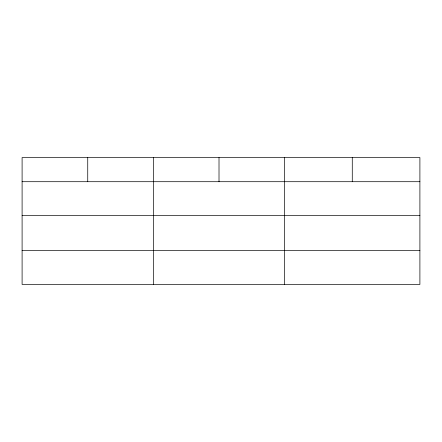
<?xml version="1.0" encoding="UTF-8"?>
<svg xmlns="http://www.w3.org/2000/svg" width="442" height="442" viewBox="0 0 442 442"><rect width="100%" height="100%" fill="white"/><g stroke="black" fill="none" stroke-linecap="round" stroke-linejoin="round"><path stroke-width="0.66" d="M419.9 215.602L419.9 157.573L22.1 157.573L22.1 284.427L419.9 284.427L419.9 215.602L22.1 215.602M22.1 181.706L419.9 181.706M22.1 250.531L419.9 250.531M352.274 157.573L352.274 181.706M284.648 157.573L284.648 284.427M219.011 157.573L219.011 181.706M153.374 157.573L153.374 284.427M87.737 157.573L87.737 181.706"/></g></svg>
